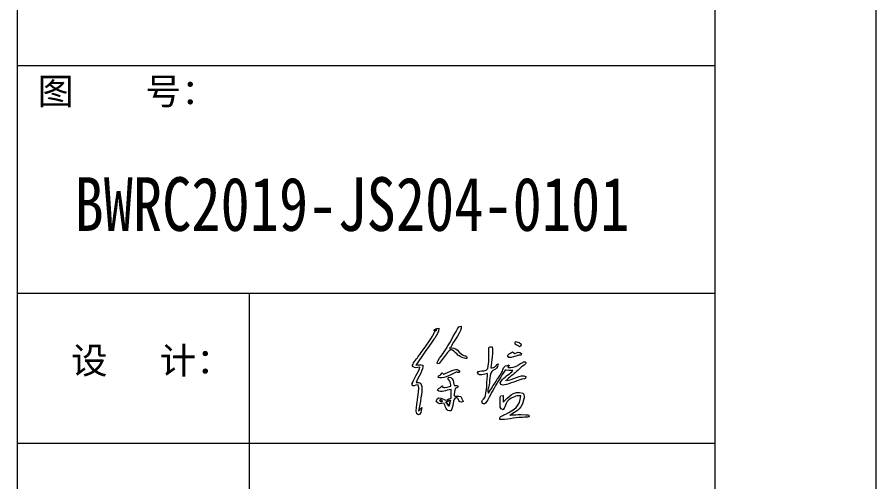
# Model space of a CAD drawing. Header units: millimetres. Extents: x 130143 to 328923, y 19139 to 134795.
# Drawn here: x 159743 to 166143, y 59526 to 62990 of the extents above; entities that cross this region are included whole.
import ezdxf
from ezdxf.enums import TextEntityAlignment as Align

# ---------------------------------------------------------------- set-up
doc = ezdxf.new("R2010")
doc.units = ezdxf.units.MM
doc.header["$LTSCALE"] = 10
doc.layers.add('邦威智能化', color=7, linetype='Continuous', lineweight=18)
doc.styles.get("Standard").update_dxf_attribs({"font": 'arial.ttf'})
doc.styles.add('仿宋体', font='', dxfattribs={"width": 0.8})
doc.styles.get('仿宋体').set_extended_font_data('宋体')

# ---------------------------------------------------------------- blocks, each defined once
blk = doc.blocks.new('图框')
for p, q in [((34698.4, 589.7), (34698.4, -29110.3)), ((34698.4, -14710), (41198.4, -14710)), ((34698.4, -16833.3), (41198.4, -16833.3)), ((36860.1, -16833.3), (36860.1, -23716)), ((34698.4, -18229.8), (41198.4, -18229.8))]:
    blk.add_line(p, q)
for points in [[(-2301.6, 1739.7), (42698.4, 1739.7), (42698.4, -30260.3), (-2301.6, -30260.3)], [(-801.6, 589.7), (41198.4, 589.7), (41198.4, -29110.3), (-801.6, -29110.3)]]:
    blk.add_lwpolyline(points, close=True)
blk.add_text('图       号：', height=245.65).set_placement((34889.6, -15073.6))
blk.add_text('设     计：', height=245.65).set_placement((35200, -17582.6), (36706.3, -17582.6), align=Align.ALIGNED)

msp = doc.modelspace()

# ---------------------------------------------------------------- linework, layer by layer
at = {"layer": '邦威智能化'}
for points, knots in [([(162848.00561, 60651.37134, 0), (162848.00561, 60651.37134, 0), (162870.88976, 60662.03629, 0), (162870.88976, 60662.03629, 0), (162870.88976, 60662.03629, 0), (162859.66889, 60644.84854, 0), (162867.94479, 60667.22214, 0), (162848.85174, 60630.03481, 0), (162848.85174, 60630.03481, 0), (162829.43192, 60592.225, 0), (162759.04377, 60497.36596, 0), (162732.23627, 60459.46579, 0), (162732.23627, 60459.46579, 0), (162717.41438, 60438.50018, 0), (162687.16253, 60409.5299, 0), (162690.6962, 60386.63334, 0), (162690.6962, 60386.63334, 0), (162711.23418, 60368.51112, 0), (162718.88252, 60377.32805, 0), (162745.19978, 60381.85537, 0), (162745.19978, 60381.85537, 0), (162738.03782, 60350.59128, 0), (162691.81255, 60275.91888, 0), (162688.32385, 60262.1692, 0), (162688.32385, 60262.1692, 0), (162684.18471, 60245.88659, 0), (162688.49997, 60279.7685, 0), (162687.10808, 60254.73594, 0), (162687.10808, 60254.73594, 0), (162685.34285, 60223.03102, 0), (162711.36783, 60251.56808, 0), (162731.1057, 60250.33407, 0), (162731.1057, 60250.33407, 0), (162755.78179, 60202.02092, 0), (162688.02017, 60026.31595, 0), (162734.10604, 60025.10102, 0), (162734.10604, 60025.10102, 0), (162752.35454, 60027.66221, 0), (162754.61708, 60049.67382, 0), (162758.56777, 60079.87094, 0), (162758.56777, 60079.87094, 0), (162745.82953, 60071.6044, 0), (162745.85498, 60064.90773, 0), (162735.59892, 60053.09501, 0), (162735.59892, 60053.09501, 0), (162743.31732, 60115.60012, 0), (162766.21656, 60195.86545, 0), (162759.17532, 60237.61615, 0), (162759.17532, 60237.61615, 0), (162755.20206, 60261.20148, 0), (162747.78489, 60267.71201, 0), (162716.69595, 60267.62582, 0), (162716.69595, 60267.62582, 0), (162727.09132, 60295.04165, 0), (162776.76177, 60368.77541, 0), (162766.03822, 60395.7469, 0), (162766.03822, 60395.7469, 0), (162752.01794, 60403.98085, 0), (162736.64773, 60396.91378, 0), (162715.07577, 60396.79171, 0), (162715.07577, 60396.79171, 0), (162715.07577, 60396.79171, 0), (162855.17054, 60598.51833, 0), (162855.17054, 60598.51833, 0), (162855.17054, 60598.51833, 0), (162871.68921, 60624.08357, 0), (162886.86462, 60637.9936, 0), (162885.02104, 60670.7485, 0), (162885.02104, 60670.7485, 0), (162861.11302, 60672.22079, 0), (162861.55728, 60666.61393, 0), (162848.00561, 60651.37134, 0)], [0, 0, 0, 0, 39848.876408341, 39848.876408341, 39848.876408341, 39848.8839796276, 79697.7528166821, 79697.7528166821, 79697.7528166821, 79697.7603879686, 119546.6292250232, 119546.6292250232, 119546.6292250232, 119546.6367963097, 159395.5056333643, 159395.5056333643, 159395.5056333643, 159395.5132046508, 199244.3820417053, 199244.3820417053, 199244.3820417053, 199244.3896129919, 239093.2584500464, 239093.2584500464, 239093.2584500464, 239093.266021333, 278942.1348583875, 278942.1348583875, 278942.1348583875, 278942.142429674, 318791.0112667288, 318791.0112667288, 318791.0112667288, 318791.0188380151, 358639.8876750697, 358639.8876750697, 358639.8876750697, 358639.8952463561, 398488.7640834108, 398488.7640834108, 398488.7640834108, 398488.7716546973, 438337.6404917518, 438337.6404917518, 438337.6404917518, 438337.6480630384, 478186.5169000931, 478186.5169000931, 478186.5169000931, 478186.5244713793, 518035.393308434, 518035.393308434, 518035.393308434, 518035.4008797205, 557884.269716775, 557884.269716775, 557884.269716775, 557884.2772880616, 597733.1461251162, 597733.1461251162, 597733.1461251162, 597733.1536964028, 637582.0225334569, 637582.0225334569, 637582.0225334569, 637582.0301047438, 677430.898941798, 677430.898941798, 677430.898941798, 677430.9065130847, 757128.6517584805, 757128.6517584805, 757128.6517584805, 757128.6517584805]), ([(163095.84466, 60445.95043, 0), (163092.84164, 60478.76098, 0), (163077.97429, 60452.17636, 0), (163037.92095, 60493.06059, 0), (163037.92095, 60493.06059, 0), (163010.59625, 60520.94978, 0), (163015.2992, 60522.90032, 0), (162973.56118, 60525.86756, 0), (162973.56118, 60525.86756, 0), (162991.70527, 60576.8249, 0), (163064.12336, 60651.29172, 0), (163053.2283, 60685.67527, 0), (163053.2283, 60685.67527, 0), (163034.67401, 60686.05004, 0), (163033.67034, 60679.47886, 0), (163025.45059, 60666.00645, 0), (163025.45059, 60666.00645, 0), (162995.57928, 60617.03916, 0), (162966.43995, 60556.55432, 0), (162925.8705, 60495.03421, 0), (162925.8705, 60495.03421, 0), (162913.50908, 60476.28831, 0), (162891.33137, 60453.45199, 0), (162880.69243, 60430.41976, 0), (162880.69243, 60430.41976, 0), (162876.83435, 60422.07208, 0), (162866.18558, 60398.83724, 0), (162888.36797, 60407.85094, 0), (162888.36797, 60407.85094, 0), (162888.36797, 60407.85094, 0), (162935.04595, 60470.75001, 0), (162935.04595, 60470.75001, 0), (162935.04595, 60470.75001, 0), (162983.10945, 60533.65924, 0), (162980.99183, 60511.7378, 0), (163021.74214, 60477.13936, 0), (163021.74214, 60477.13936, 0), (163039.55171, 60462.01866, 0), (163068.59679, 60442.62174, 0), (163095.84466, 60445.95043, 0)], [0, 0, 0, 0, 38976.8465210166, 38976.8465210166, 38976.8465210166, 38976.8508084698, 77953.6930420333, 77953.6930420333, 77953.6930420333, 77953.6973294863, 116930.5395630499, 116930.5395630499, 116930.5395630499, 116930.543850503, 155907.3860840665, 155907.3860840665, 155907.3860840665, 155907.3903715196, 194884.2326050831, 194884.2326050831, 194884.2326050831, 194884.2368925363, 233861.0791260998, 233861.0791260998, 233861.0791260998, 233861.0834135529, 272837.9256471164, 272837.9256471164, 272837.9256471164, 272837.9299345698, 311814.7721681332, 311814.7721681332, 311814.7721681332, 311814.7764555863, 350791.6186891497, 350791.6186891497, 350791.6186891497, 350791.6229766027, 428745.3117311829, 428745.3117311829, 428745.3117311829, 428745.3117311829]), ([(163457.48069, 60572.26918, 0), (163452.27867, 60547.31503, 0), (163446.85904, 60557.40138, 0), (163480.97869, 60539.54938, 0), (163480.97869, 60539.54938, 0), (163483.11945, 60538.43443, 0), (163483.91499, 60528.4437, 0), (163495.30758, 60536.80712, 0), (163495.30758, 60536.80712, 0), (163501.84579, 60541.6052, 0), (163505.16295, 60566.30039, 0), (163457.48069, 60572.26918, 0)], [0, 0, 0, 0, 33937.507461718, 33937.507461718, 33937.507461718, 33937.5088192183, 67875.014923436, 67875.014923436, 67875.014923436, 67875.0162809364, 135750.0298468721, 135750.0298468721, 135750.0298468721, 135750.0298468721]), ([(162970.03034, 60527.57996, 0), (162970.59528, 60528.09615, 0), (162971.15487, 60526.28214, 0), (162971.03418, 60525.53017, 0), (162971.03418, 60525.53017, 0), (162970.98448, 60525.22053, 0), (162971.46019, 60524.65074, 0), (162971.4434, 60524.68747, 0), (162971.4434, 60524.68747, 0), (162971.3623, 60524.85362, 0), (162960.64254, 60519.12729, 0), (162970.03034, 60527.57996, 0)], [0, 0, 0, 0, 34811.385793775, 34811.385793775, 34811.385793775, 34811.3871862304, 69622.7715875499, 69622.7715875499, 69622.7715875499, 69622.7729800053, 139245.5431750998, 139245.5431750998, 139245.5431750998, 139245.5431750998]), ([(163251.77437, 60370.46189, 0), (163235.68613, 60348.49714, 0), (163209.20964, 60357.46561, 0), (163190.61201, 60352.02253, 0), (163190.61201, 60352.02253, 0), (163170.66251, 60346.17822, 0), (163181.54222, 60352.86574, 0), (163174.77953, 60339.60185, 0), (163174.77953, 60339.60185, 0), (163187.46007, 60305.77681, 0), (163224.41191, 60333.9099, 0), (163249.16837, 60333.7307, 0), (163249.16837, 60333.7307, 0), (163246.18735, 60292.75489, 0), (163242.63131, 60183.74322, 0), (163228.62036, 60156.20442, 0), (163228.62036, 60156.20442, 0), (163217.60586, 60134.54262, 0), (163196.98794, 60134.9934, 0), (163212.56926, 60110.407, 0), (163212.56926, 60110.407, 0), (163231.61874, 60094.70728, 0), (163247.95478, 60135.21267, 0), (163260.61687, 60157.70465, 0), (163260.61687, 60157.70465, 0), (163273.26811, 60180.16435, 0), (163285.58307, 60201.58906, 0), (163298.62069, 60225.78466, 0), (163298.62069, 60225.78466, 0), (163311.65743, 60249.97473, 0), (163324.72887, 60270.98876, 0), (163338.04407, 60291.57799, 0), (163338.04407, 60291.57799, 0), (163349.66347, 60309.55253, 0), (163368.13072, 60344.39582, 0), (163379.47668, 60358.22855, 0), (163379.47668, 60358.22855, 0), (163379.47668, 60358.22855, 0), (163436.73808, 60355.36734, 0), (163436.73808, 60355.36734, 0), (163436.73808, 60355.36734, 0), (163421.01607, 60332.82201, 0), (163383.90544, 60315.04253, 0), (163360.06052, 60289.27498, 0), (163360.06052, 60289.27498, 0), (163346.19246, 60274.28735, 0), (163330.02905, 60250.12271, 0), (163365.04502, 60247.67857, 0), (163365.04502, 60247.67857, 0), (163386.46555, 60246.18584, 0), (163463.40422, 60277.50863, 0), (163490.57972, 60286.60568, 0), (163490.57972, 60286.60568, 0), (163493.24613, 60287.49354, 0), (163500.23928, 60289.96694, 0), (163500.56735, 60290.06741, 0), (163500.56735, 60290.06741, 0), (163500.56735, 60290.06741, 0), (163507.41469, 60291.98571, 0), (163507.41469, 60291.98571, 0), (163507.41469, 60291.98571, 0), (163538.29135, 60299.37139, 0), (163528.82475, 60287.63613, 0), (163535.24426, 60310.52888, 0), (163535.24426, 60310.52888, 0), (163499.84177, 60334.27548, 0), (163429.86231, 60280.5499, 0), (163390.53618, 60282.32463, 0), (163390.53618, 60282.32463, 0), (163403.01536, 60301.6982, 0), (163446.56947, 60330.85876, 0), (163466.19855, 60348.52323, 0), (163466.19855, 60348.52323, 0), (163501.00911, 60379.85286, 0), (163484.95428, 60371.3473, 0), (163522.7283, 60396.86424, 0), (163522.7283, 60396.86424, 0), (163527.28826, 60399.93803, 0), (163529.64147, 60400.39406, 0), (163532.23467, 60405.34892, 0), (163532.23467, 60405.34892, 0), (163536.04666, 60412.63204, 0), (163540.88618, 60424.19684, 0), (163517.84292, 60420.56194, 0), (163517.84292, 60420.56194, 0), (163517.84292, 60420.56194, 0), (163474.03478, 60394.76575, 0), (163474.03478, 60394.76575, 0), (163474.03478, 60394.76575, 0), (163450.92303, 60382.75344, 0), (163433.86918, 60374.41957, 0), (163402.06381, 60379.26929, 0), (163402.06381, 60379.26929, 0), (163399.86952, 60390.22752, 0), (163399.13577, 60373.04101, 0), (163409.91645, 60398.22842, 0), (163409.91645, 60398.22842, 0), (163409.91645, 60398.22842, 0), (163379.30789, 60388.66149, 0), (163379.30789, 60388.66149, 0), (163379.30789, 60388.66149, 0), (163354.54416, 60368.72443, 0), (163379.78997, 60366.92966, 0), (163327.33035, 60300.34183, 0), (163327.33035, 60300.34183, 0), (163327.33035, 60300.34183, 0), (163255.92507, 60186.88415, 0), (163255.92507, 60186.88415, 0), (163255.92507, 60186.88415, 0), (163244.51701, 60209.48489, 0), (163256.61894, 60219.61745, 0), (163260.77768, 60248.74326, 0), (163260.77768, 60248.74326, 0), (163264.0133, 60271.3757, 0), (163262.71697, 60291.63882, 0), (163267.8203, 60318.76972, 0), (163267.8203, 60318.76972, 0), (163279.55845, 60381.08904, 0), (163317.32622, 60338.75672, 0), (163329.45298, 60405.97072, 0), (163329.45298, 60405.97072, 0), (163315.29119, 60403.1109, 0), (163323.61493, 60401.40056, 0), (163306.61698, 60386.20634, 0), (163306.61698, 60386.20634, 0), (163298.1949, 60378.68196, 0), (163289.98891, 60374.27068, 0), (163274.37436, 60376.77691, 0), (163274.37436, 60376.77691, 0), (163277.41339, 60422.81388, 0), (163293.95935, 60499.22131, 0), (163283.60321, 60533.39357, 0), (163283.60321, 60533.39357, 0), (163259.41083, 60535.92106, 0), (163258.2138, 60531.50212, 0), (163258.8618, 60512.95949, 0), (163258.8618, 60512.95949, 0), (163260.4515, 60467.27989, 0), (163258.86987, 60415.87046, 0), (163251.77437, 60370.46189, 0)], [0, 0, 0, 0, 39147.1095995892, 39147.1095995892, 39147.1095995892, 39147.1236925486, 78294.2191991784, 78294.2191991784, 78294.2191991784, 78294.2332921378, 117441.3287987674, 117441.3287987674, 117441.3287987674, 117441.3428917268, 156588.4383983566, 156588.4383983566, 156588.4383983566, 156588.452491316, 195735.5479979457, 195735.5479979457, 195735.5479979457, 195735.5620909052, 234882.6575975348, 234882.6575975348, 234882.6575975348, 234882.6716904944, 274029.767197124, 274029.767197124, 274029.767197124, 274029.7812900836, 313176.8767967133, 313176.8767967133, 313176.8767967133, 313176.8908896726, 352323.9863963024, 352323.9863963024, 352323.9863963024, 352324.0004892618, 391471.0959958915, 391471.0959958915, 391471.0959958915, 391471.110088851, 430618.2055954806, 430618.2055954806, 430618.2055954806, 430618.21968844, 469765.3151950697, 469765.3151950697, 469765.3151950697, 469765.3292880292, 508912.4247946589, 508912.4247946589, 508912.4247946589, 508912.4388876183, 548059.5343942482, 548059.5343942482, 548059.5343942482, 548059.5484872074, 587206.6439938373, 587206.6439938373, 587206.6439938373, 587206.658086797, 626353.7535934264, 626353.7535934264, 626353.7535934264, 626353.7676863857, 665500.8631930157, 665500.8631930157, 665500.8631930157, 665500.8772859749, 704647.9727926048, 704647.9727926048, 704647.9727926048, 704647.9868855641, 743795.0823921937, 743795.0823921937, 743795.0823921937, 743795.0964851534, 782942.1919917829, 782942.1919917829, 782942.1919917829, 782942.2060847427, 822089.3015913722, 822089.3015913722, 822089.3015913722, 822089.3156843322, 861236.4111909613, 861236.4111909613, 861236.4111909613, 861236.4252839208, 900383.5207905507, 900383.5207905507, 900383.5207905507, 900383.5348835099, 939530.6303901394, 939530.6303901394, 939530.6303901394, 939530.6444830992, 978677.7399897294, 978677.7399897294, 978677.7399897294, 978677.7540826881, 1017824.849589318, 1017824.849589318, 1017824.849589318, 1017824.863682277, 1056971.9591889069, 1056971.9591889069, 1056971.9591889069, 1056971.9732818659, 1096119.0687884961, 1096119.0687884961, 1096119.0687884961, 1096119.0828814551, 1135266.178388085, 1135266.178388085, 1135266.178388085, 1135266.192481044, 1174413.2879876739, 1174413.2879876739, 1174413.2879876739, 1174413.3020806341, 1213560.397587263, 1213560.397587263, 1213560.397587263, 1213560.411680223, 1252707.5071868531, 1252707.5071868531, 1252707.5071868531, 1252707.5212798109, 1291854.6167864411, 1291854.6167864411, 1291854.6167864411, 1291854.630879401, 1331001.72638603, 1331001.72638603, 1331001.72638603, 1331001.7404789899, 1409295.9455852089, 1409295.9455852089, 1409295.9455852089, 1409295.9455852089]), ([(163451.33194, 60483.53586, 0), (163433.35171, 60492.57556, 0), (163454.55357, 60482.72384, 0), (163435.19319, 60495.92121, 0), (163435.19319, 60495.92121, 0), (163408.14259, 60474.13925, 0), (163410.85053, 60483.90796, 0), (163398.96732, 60467.39935, 0), (163398.96732, 60467.39935, 0), (163398.96732, 60467.39935, 0), (163408.76072, 60451.9829, 0), (163408.76072, 60451.9829, 0), (163408.76072, 60451.9829, 0), (163429.1851, 60450.18497, 0), (163451.03298, 60462.62701, 0), (163482.00132, 60469.7711, 0), (163482.00132, 60469.7711, 0), (163505.80217, 60475.26382, 0), (163495.08169, 60460.91099, 0), (163501.4279, 60484.05372, 0), (163501.4279, 60484.05372, 0), (163484.90716, 60497.80487, 0), (163468.13971, 60492.06803, 0), (163451.33194, 60483.53586, 0)], [0, 0, 0, 0, 36871.8335420678, 36871.8335420678, 36871.8335420678, 36871.8361230961, 73743.6670841356, 73743.6670841356, 73743.6670841356, 73743.669665164, 110615.5006262035, 110615.5006262035, 110615.5006262035, 110615.5032072318, 147487.3341682712, 147487.3341682712, 147487.3341682712, 147487.3367492996, 184359.1677103391, 184359.1677103391, 184359.1677103391, 184359.1702913674, 258102.8347944747, 258102.8347944747, 258102.8347944747, 258102.8347944747]), ([(162910.2949, 60338.84071, 0), (162882.21368, 60300.24885, 0), (162889.49065, 60335.51569, 0), (162881.39719, 60304.9853, 0), (162881.39719, 60304.9853, 0), (162909.99989, 60287.81462, 0), (162968.89881, 60323.67201, 0), (163005.48495, 60339.10253, 0), (163005.48495, 60339.10253, 0), (163038.79354, 60353.15911, 0), (163030.96409, 60326.49979, 0), (163041.52564, 60351.38207, 0), (163041.52564, 60351.38207, 0), (163023.36699, 60378.95709, 0), (162982.88535, 60354.2037, 0), (162933.85543, 60334.67343, 0), (162933.85543, 60334.67343, 0), (162912.00076, 60325.97012, 0), (162929.90682, 60325.30237, 0), (162910.2949, 60338.84071, 0)], [0, 0, 0, 0, 36391.6027732754, 36391.6027732754, 36391.6027732754, 36391.6049567716, 72783.2055465508, 72783.2055465508, 72783.2055465508, 72783.2077300469, 109174.8083198261, 109174.8083198261, 109174.8083198261, 109174.8105033223, 145566.4110931015, 145566.4110931015, 145566.4110931015, 145566.4132765978, 218349.6166396523, 218349.6166396523, 218349.6166396523, 218349.6166396523]), ([(162976.24536, 60239.47653, 0), (162966.628, 60237.36762, 0), (162929.50563, 60225.8402, 0), (162922.33124, 60229.02219, 0), (162922.33124, 60229.02219, 0), (162900.5469, 60238.67248, 0), (162927.23409, 60221.9, 0), (162915.73875, 60235.26424, 0), (162915.73875, 60235.26424, 0), (162915.73875, 60235.26424, 0), (162909.77212, 60243.99211, 0), (162909.77212, 60243.99211, 0), (162909.77212, 60243.99211, 0), (162903.84462, 60236.07301, 0), (162910.22366, 60242.84769, 0), (162902.89214, 60235.08588, 0), (162902.89214, 60235.08588, 0), (162902.03769, 60234.17944, 0), (162899.01364, 60231.06331, 0), (162897.9714, 60230.15297, 0), (162897.9714, 60230.15297, 0), (162880.60852, 60215.01732, 0), (162885.01689, 60231.84657, 0), (162875.29628, 60208.74067, 0), (162875.29628, 60208.74067, 0), (162907.46737, 60184.36706, 0), (162938.50388, 60213.13766, 0), (162976.82222, 60214.37753, 0), (162976.82222, 60214.37753, 0), (162976.82222, 60214.37753, 0), (162977.06721, 60150.53186, 0), (162977.06721, 60150.53186, 0), (162977.06721, 60150.53186, 0), (162948.63353, 60144.90363, 0), (162944.47955, 60125.87831, 0), (162919.78575, 60142.31383, 0), (162919.78575, 60142.31383, 0), (162894.92743, 60158.85515, 0), (162872.27788, 60158.34455, 0), (162867.38042, 60124.82832, 0), (162867.38042, 60124.82832, 0), (162885.24973, 60104.81472, 0), (162901.19806, 60105.90748, 0), (162924.99613, 60113.39707, 0), (162924.99613, 60113.39707, 0), (162937.59499, 60087.96787, 0), (162935.61829, 60050.38701, 0), (162978.68009, 60055.87929, 0), (162978.68009, 60055.87929, 0), (162998.6965, 60114.86213, 0), (162992.06149, 60156.88225, 0), (163020.02118, 60153.1262, 0), (163020.02118, 60153.1262, 0), (163040.84188, 60150.33451, 0), (163023.76763, 60107.80939, 0), (163068.29037, 60124.52396, 0), (163068.29037, 60124.52396, 0), (163063.89971, 60139.11295, 0), (163068.51509, 60124.96999, 0), (163063.0947, 60134.41556, 0), (163063.0947, 60134.41556, 0), (163063.0947, 60134.41556, 0), (163050.38864, 60162.67512, 0), (163050.38864, 60162.67512, 0), (163050.38864, 60162.67512, 0), (163007.64232, 60172.11677, 0), (162987.76301, 60139.07685, 0), (163007.84736, 60222.3349, 0), (163007.84736, 60222.3349, 0), (163027.49159, 60233.48585, 0), (163020.09489, 60221.39567, 0), (163029.08237, 60239.33324, 0), (163029.08237, 60239.33324, 0), (162997.7208, 60257.37211, 0), (163005.87695, 60226.66671, 0), (162995.86569, 60267.65202, 0), (162995.86569, 60267.65202, 0), (162990.84449, 60288.20672, 0), (162986.76835, 60305.92137, 0), (162958.85054, 60306.22799, 0), (162958.85054, 60306.22799, 0), (162951.90713, 60279.04646, 0), (162955.52005, 60297.10369, 0), (162967.34911, 60276.4545, 0), (162967.34911, 60276.4545, 0), (162973.70651, 60265.35553, 0), (162976.48213, 60254.94489, 0), (162976.24536, 60239.47653, 0)], [0, 0, 0, 0, 39092.1967936022, 39092.1967936022, 39092.1967936022, 39092.2057848074, 78184.3935872044, 78184.3935872044, 78184.3935872044, 78184.4025784096, 117276.5903808064, 117276.5903808064, 117276.5903808064, 117276.5993720117, 156368.7871744087, 156368.7871744087, 156368.7871744087, 156368.796165614, 195460.9839680109, 195460.9839680109, 195460.9839680109, 195460.9929592161, 234553.1807616131, 234553.1807616131, 234553.1807616131, 234553.1897528183, 273645.3775552152, 273645.3775552152, 273645.3775552152, 273645.3865464206, 312737.5743488174, 312737.5743488174, 312737.5743488174, 312737.5833400229, 351829.7711424196, 351829.7711424196, 351829.7711424196, 351829.7801336248, 390921.9679360218, 390921.9679360218, 390921.9679360218, 390921.9769272271, 430014.1647296238, 430014.1647296238, 430014.1647296238, 430014.1737208292, 469106.3615232262, 469106.3615232262, 469106.3615232262, 469106.3705144315, 508198.5583168282, 508198.5583168282, 508198.5583168282, 508198.5673080335, 547290.7551104304, 547290.7551104304, 547290.7551104304, 547290.7641016358, 586382.9519040328, 586382.9519040328, 586382.9519040328, 586382.9608952383, 625475.1486976347, 625475.1486976347, 625475.1486976347, 625475.1576888403, 664567.3454912369, 664567.3454912369, 664567.3454912369, 664567.3544824423, 703659.5422848392, 703659.5422848392, 703659.5422848392, 703659.5512760446, 742751.7390784413, 742751.7390784413, 742751.7390784413, 742751.7480696465, 781843.9358720437, 781843.9358720437, 781843.9358720437, 781843.9448632487, 820936.1326656457, 820936.1326656457, 820936.1326656457, 820936.1416568508, 899120.5262528502, 899120.5262528502, 899120.5262528502, 899120.5262528502]), ([(163384.60197, 60285.03533, 0), (163384.60197, 60285.03533, 0), (163386.36434, 60282.23424, 0), (163386.36434, 60282.23424, 0), (163386.36434, 60282.23424, 0), (163386.16918, 60282.5378, 0), (163383.68684, 60284.42221, 0), (163384.60197, 60285.03533, 0)], [0, 0, 0, 0, 33502.0550999903, 33502.0550999903, 33502.0550999903, 33502.0561050519, 100506.1652999708, 100506.1652999708, 100506.1652999708, 100506.1652999708]), ([(163365.7499, 60120.69006, 0), (163365.7499, 60120.69006, 0), (163366.00284, 60169.82856, 0), (163366.00284, 60169.82856, 0), (163366.00284, 60169.82856, 0), (163333.64004, 60168.30771, 0), (163344.48901, 60155.26274, 0), (163343.32471, 60118.53836, 0), (163343.32471, 60118.53836, 0), (163342.37093, 60088.46141, 0), (163337.06836, 60068.60522, 0), (163365.9134, 60064.28736, 0), (163365.9134, 60064.28736, 0), (163388.67028, 60089.10656, 0), (163375.34676, 60132.81277, 0), (163449.47133, 60160.24274, 0), (163449.47133, 60160.24274, 0), (163466.27088, 60166.46218, 0), (163474.84519, 60169.17523, 0), (163496.63297, 60166.93161, 0), (163496.63297, 60166.93161, 0), (163492.36396, 60089.59157, 0), (163447.23458, 60061.81818, 0), (163385.2924, 60031.87705, 0), (163385.2924, 60031.87705, 0), (163375.87844, 60027.32502, 0), (163366.39669, 60023.02209, 0), (163357.53681, 60018.03516, 0), (163357.53681, 60018.03516, 0), (163343.713, 60010.24912, 0), (163342.21424, 60010.69954, 0), (163339.76312, 59991.11731, 0), (163339.76312, 59991.11731, 0), (163382.09096, 59984.82823, 0), (163454.61158, 60006.61142, 0), (163502.26407, 60006.21699, 0), (163502.26407, 60006.21699, 0), (163502.26407, 60006.21699, 0), (163546.47407, 60008.6154, 0), (163546.47407, 60008.6154, 0), (163546.47407, 60008.6154, 0), (163558.52833, 60011.80782, 0), (163551.37442, 60008.96888, 0), (163559.4742, 60013.74318, 0), (163559.4742, 60013.74318, 0), (163555.85633, 60033.64159, 0), (163558.95136, 60023.70148, 0), (163499.45528, 60028.29391, 0), (163499.45528, 60028.29391, 0), (163466.55346, 60030.83543, 0), (163454.68468, 60022.96814, 0), (163421.78456, 60025.37894, 0), (163421.78456, 60025.37894, 0), (163446.73977, 60051.45605, 0), (163497.13565, 60050.62695, 0), (163517.78747, 60135.51244, 0), (163517.78747, 60135.51244, 0), (163524.82797, 60164.46496, 0), (163521.57241, 60164.18212, 0), (163514.77992, 60188.25965, 0), (163514.77992, 60188.25965, 0), (163435.45141, 60210.45838, 0), (163406.52382, 60155.95719, 0), (163365.7499, 60120.69006, 0)], [0, 0, 0, 0, 37734.6236381504, 37734.6236381504, 37734.6236381504, 37734.6300530364, 75469.2472763008, 75469.2472763008, 75469.2472763008, 75469.2536911869, 113203.8709144512, 113203.8709144512, 113203.8709144512, 113203.8773293372, 150938.4945526017, 150938.4945526017, 150938.4945526017, 150938.5009674877, 188673.1181907521, 188673.1181907521, 188673.1181907521, 188673.1246056381, 226407.7418289026, 226407.7418289026, 226407.7418289026, 226407.7482437885, 264142.3654670531, 264142.3654670531, 264142.3654670531, 264142.3718819391, 301876.9891052036, 301876.9891052036, 301876.9891052036, 301876.9955200894, 339611.6127433538, 339611.6127433538, 339611.6127433538, 339611.6191582399, 377346.2363815043, 377346.2363815043, 377346.2363815043, 377346.2427963905, 415080.8600196547, 415080.8600196547, 415080.8600196547, 415080.8664345407, 452815.4836578052, 452815.4836578052, 452815.4836578052, 452815.4900726912, 490550.1072959556, 490550.1072959556, 490550.1072959556, 490550.1137108416, 528284.7309341058, 528284.7309341058, 528284.7309341058, 528284.7373489921, 566019.3545722563, 566019.3545722563, 566019.3545722563, 566019.3609871424, 641488.6018485572, 641488.6018485572, 641488.6018485572, 641488.6018485572]), ([(162892.60884, 60130.38116, 0), (162897.212, 60144.36032, 0), (162908.31118, 60134.11103, 0), (162913.74294, 60128.44663, 0), (162913.74294, 60128.44663, 0), (162902.26185, 60123.17146, 0), (162905.48462, 60120.17567, 0), (162892.60884, 60130.38116, 0)], [0, 0, 0, 0, 34103.7325042185, 34103.7325042185, 34103.7325042185, 34103.7335273304, 102311.1975126554, 102311.1975126554, 102311.1975126554, 102311.1975126554]), ([(162939.50687, 60121.46986, 0), (162948.75302, 60124.37567, 0), (162963.5329, 60131.01571, 0), (162973.20208, 60134.61363, 0), (162973.20208, 60134.61363, 0), (162973.20208, 60134.61363, 0), (162961.45049, 60090.79747, 0), (162961.45049, 60090.79747, 0), (162961.45049, 60090.79747, 0), (162952.38097, 60102.49055, 0), (162949.30598, 60110.01131, 0), (162939.50687, 60121.46986, 0)], [0, 0, 0, 0, 34155.953997966, 34155.953997966, 34155.953997966, 34155.9553642041, 68311.9079959319, 68311.9079959319, 68311.9079959319, 68311.9093621701, 136623.8159918639, 136623.8159918639, 136623.8159918639, 136623.8159918639]), ([(163417.73921, 60025.68794, 0), (163418.14319, 60025.87265, 0), (163418.83167, 60025.28573, 0), (163418.76709, 60024.84803, 0), (163418.76709, 60024.84803, 0), (163418.7378, 60024.66557, 0), (163419.1927, 60024.49613, 0), (163419.18806, 60024.50255, 0), (163419.18806, 60024.50255, 0), (163419.10294, 60024.57293, 0), (163411.81005, 60022.95302, 0), (163417.73921, 60025.68794, 0)], [0, 0, 0, 0, 33101.4087230869, 33101.4087230869, 33101.4087230869, 33101.4100471432, 66202.8174461738, 66202.8174461738, 66202.8174461738, 66202.8187702301, 132405.6348923476, 132405.6348923476, 132405.6348923476, 132405.6348923476])]:
    msp.add_open_spline(points, degree=3, knots=knots, dxfattribs=at)
at = {"layer": '邦威智能化', "color": 7}
for points, knots in [([(162892.60884, 60130.38116, 0), (162905.48462, 60120.17567, 0), (162902.26185, 60123.17146, 0), (162913.74294, 60128.44663, 0), (162913.74294, 60128.44663, 0), (162908.31118, 60134.11103, 0), (162897.212, 60144.36032, 0), (162892.60884, 60130.38116, 0)], [0, 0, 0, 0, 34103.4598265815, 34103.4598265815, 34103.4598265815, 34103.4608496853, 102310.3794797446, 102310.3794797446, 102310.3794797446, 102310.3794797446]), ([(162939.50687, 60121.46986, 0), (162949.30598, 60110.01131, 0), (162952.38097, 60102.49055, 0), (162961.45049, 60090.79747, 0), (162961.45049, 60090.79747, 0), (162961.45049, 60090.79747, 0), (162973.20208, 60134.61363, 0), (162973.20208, 60134.61363, 0), (162973.20208, 60134.61363, 0), (162963.5329, 60131.01571, 0), (162948.75302, 60124.37567, 0), (162939.50687, 60121.46986, 0)], [0, 0, 0, 0, 34150.9038353392, 34150.9038353392, 34150.9038353392, 34150.9052013753, 68301.8076706784, 68301.8076706784, 68301.8076706784, 68301.8090367145, 136603.6153413567, 136603.6153413567, 136603.6153413567, 136603.6153413567])]:
    msp.add_open_spline(points, degree=3, knots=knots, dxfattribs=at)

# ---------------------------------------------------------------- block references
at = {"layer": '邦威智能化', "xscale": 0.8000000000029104, "yscale": 0.7999999999992724, "zscale": 0.8}
msp.add_blockref('图框', (131984.48399, 74398.66925, 0), dxfattribs=at)

# ---------------------------------------------------------------- texts
at = {"layer": '邦威智能化', "color": 0, "insert": (160170.7145, 61390.59669, 0), "char_height": 400, "width": 6746.6666667, "attachment_point": 7, "style": '仿宋体'}
msp.add_mtext('BWRC2019-JS204-0101', dxfattribs=at)

doc.saveas('drawing.dxf')
